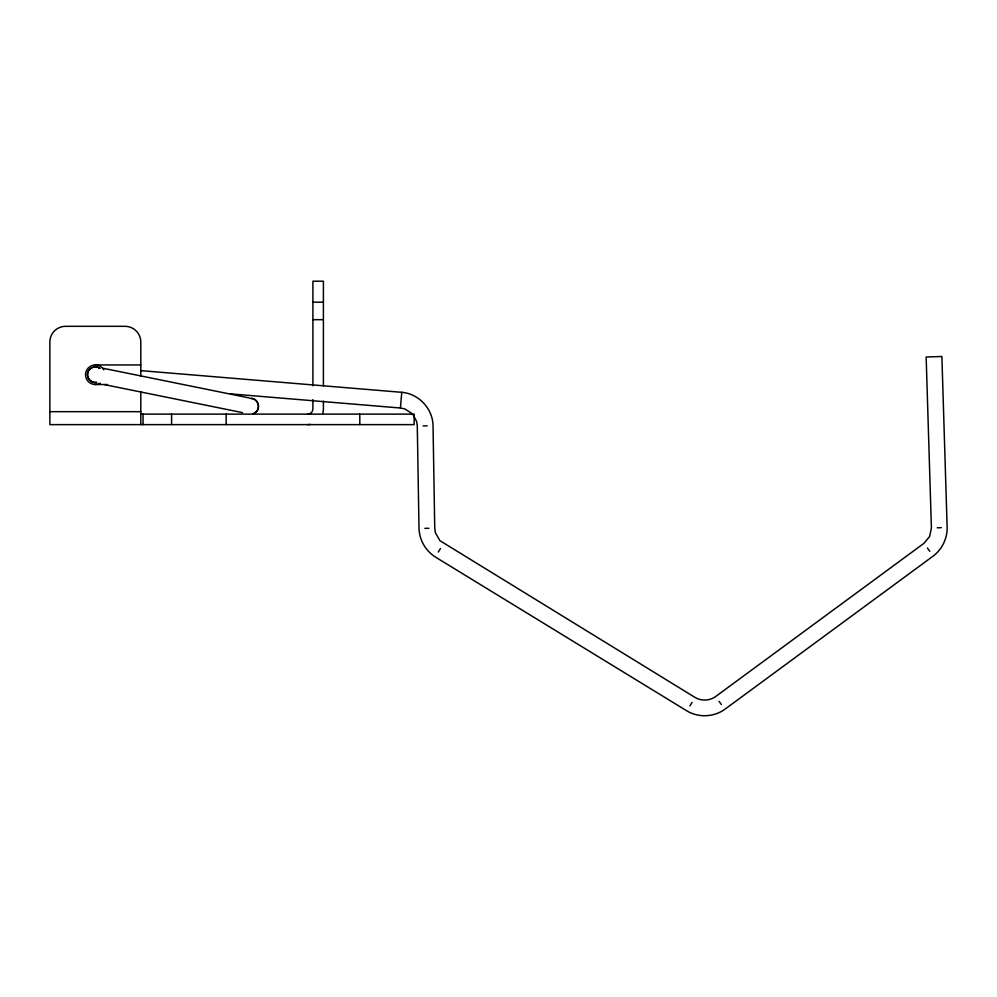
<?xml version="1.0" encoding="UTF-8"?>
<svg xmlns="http://www.w3.org/2000/svg" width="997" height="997" viewBox="0 0 997 997"><rect width="100%" height="100%" fill="white"/><g stroke="black" fill="none" stroke-linecap="round" stroke-linejoin="round"><path stroke-width="1.5" d="M412.334 413.767L404.844 408.932L400.445 408.01L401.754 392.32L140.664 370.61M413.219 414.976L416.671 421.557L417.294 426.006L419.002 528.46C419.376 539.963 425.582 550.805 435.303 556.974L686.871 710.886C698.511 717.902 713.889 717.242 724.881 709.266L933.267 556.014C942.09 549.31 947.312 538.567 947.15 527.488L941.878 356.502L926.151 356.988L931.41 527.974L929.578 536.573L923.945 543.328L715.559 696.591C709.64 700.879 701.352 701.24 695.096 697.464L439.926 540.673L435.39 532.747L434.742 528.186L433.034 425.744C432.823 408.72 418.728 393.665 401.754 392.32M87.923 372.068C85.779 377.427 91.051 383.783 96.709 382.412A7.876 7.876 0 0 1 87.636 373.065A7.876 7.876 0 0 1 99.812 368.267M87.848 372.28C89.306 367.469 95.762 365.214 99.775 368.317M438.344 552.002L440.475 548.524M689.924 705.913L692.043 702.436M253.163 413.718C261.762 411.287 258.996 397.467 250.185 398.401M937.242 527.787L941.318 527.662M423.127 425.906L427.202 425.844M424.834 528.36L428.909 528.285M312.908 302.191L323.402 302.191M312.908 319.676L323.402 319.676M95.326 364.939L140.801 364.939M95.326 384.53L107.452 384.53M49.85 411.674L140.801 411.674M140.801 414.129L414.166 414.129L414.166 424.622L49.85 424.622L49.85 342.071A15.74 15.74 0 0 1 65.59 326.318L125.061 326.318A15.74 15.74 0 0 1 140.801 342.071L140.801 376.093M230.506 393.877L400.445 408.01M103.202 368.292L249.2 397.928M104.598 384.643L242.445 412.621M927.397 548.026L929.815 551.316M719.011 701.29L721.429 704.567M359.792 414.129L359.792 424.622M323.402 385.814L323.402 281.204L312.908 281.204L312.908 385.814M323.402 401.155L323.402 408.882A15.74 15.74 0 0 1 322.866 412.957M312.908 399.598L312.908 408.882A5.247 5.247 0 0 1 307.662 414.129M226.157 414.129L226.157 424.622M171.584 414.129L171.584 424.622M143.057 414.129L143.057 424.622M140.801 391.572L140.801 424.622M251.319 398.414A7.876 7.876 0 0 1 254.023 413.381M310.403 424.386A15.74 15.74 0 0 1 307.662 424.622M100.223 383.209A9.796 9.796 0 0 1 86.839 379.633A9.796 9.796 0 0 1 90.428 366.248A9.796 9.796 0 0 1 103.813 369.837"/></g></svg>
